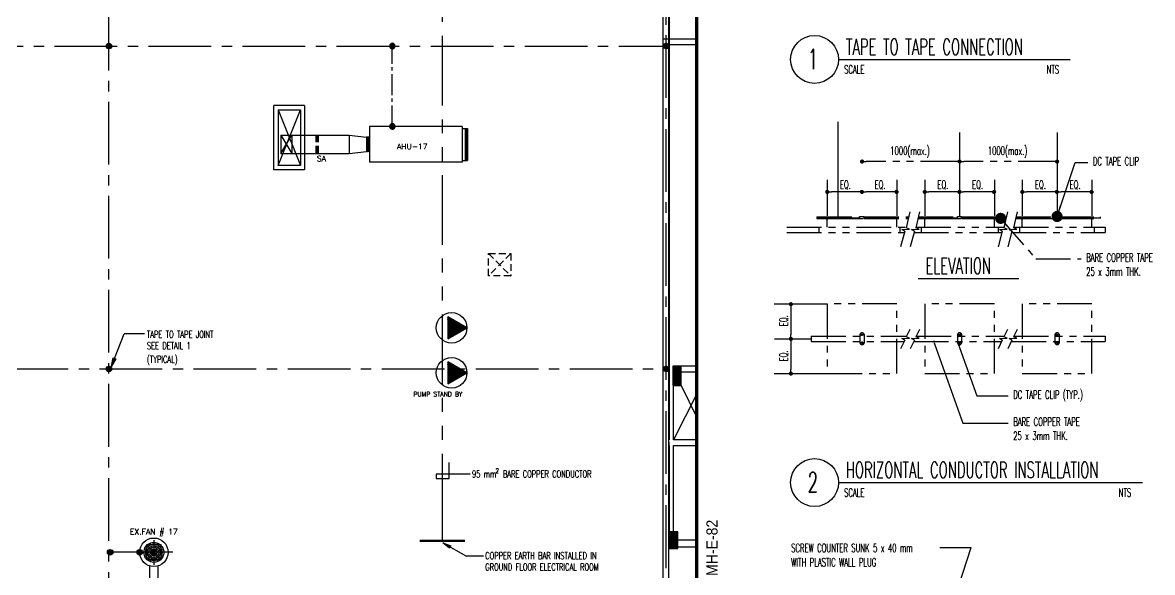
# Model space of a CAD drawing. Extents: x -4542 to -4430, y 158316 to 158395.
# Drawn here: x -4483.03 to -4442.48, y 158352.98 to 158372.71 of the extents above; entities that cross this region are included whole.
import ezdxf
from ezdxf.enums import TextEntityAlignment as Align

# ---------------------------------------------------------------- set-up
doc = ezdxf.new("R2010")
doc.units = 0
doc.header["$MEASUREMENT"] = 0
doc.header["$PDMODE"] = 34
for name, pattern in [('CENTER2', [1.125, 0.75, -0.125, 0.125, -0.125]), ('CENTERX2', [4, 2.5, -0.5, 0.5, -0.5]), ('HIDDEN', [0.375, 0.25, -0.125]), ('PHANTOM', [2.5, 1.25, -0.25, 0.25, -0.25, 0.25, -0.25])]:
    doc.linetypes.add(name, pattern=pattern)
doc.layers.get('0').update_dxf_attribs({"linetype": 'CONTINUOUS'})
doc.layers.get('DEFPOINTS').update_dxf_attribs({"linetype": 'CONTINUOUS'})
for name, color, linetype in [('AX', 9, 'CONTINUOUS'), ('AXES', 11, 'CENTERX2'), ('BLOCK$0$TXT', 2, 'CONTINUOUS'), ('COL', 9, 'CONTINUOUS'), ('DIM-IN', 4, 'CONTINUOUS'), ('DOOR-NO', 5, 'CONTINUOUS'), ('DUCT', 3, 'CONTINUOUS'), ('E-WI', 6, 'CONTINUOUS'), ('EARTHING', 4, 'PHANTOM'), ('EJ', 9, 'CONTINUOUS'), ('ELEV', 2, 'CONTINUOUS'), ('EXDUCT', 6, 'CONTINUOUS'), ('HAT', 9, 'CONTINUOUS'), ('L-NING', 4, 'CONTINUOUS'), ('RM-NAME', 4, 'CONTINUOUS'), ('ROOF', 7, 'CONTINUOUS'), ('SHAFT', 11, 'CONTINUOUS'), ('TITLE', 4, 'CONTINUOUS'), ('TXT', 2, 'CONTINUOUS'), ('TXT1', 2, 'CONTINUOUS'), ('WALL', 2, 'CONTINUOUS')]:
    doc.layers.add(name, color=color, linetype=linetype)
doc.styles.add('BLOCK$0$ROMANS', font='ROMANS.shx', dxfattribs={"width": 0.6, "height": 0.14})
doc.styles.add('ROMANS', font='ROMANS.shx', dxfattribs={"height": 200})
doc.styles.get("Standard").update_dxf_attribs({"font": 'TXT.shx', "height": 200})
doc.styles.add('TTXT', font='swisse.ttf', dxfattribs={"width": 0.6})
doc.dimstyles.new('ISO-25', dxfattribs={"dimtxt": 0.25, "dimasz": 0.08, "dimexe": 0, "dimexo": 0, "dimgap": 0.05, "dimtad": 1, "dimdec": 4, "dimlfac": 1000, "dimzin": 12, "dimdsep": 46, "dimtxsty": 'Standard', "dimblk": 'DOT', "dimcen": 0, "dimclrd": 4, "dimclre": 4, "dimclrt": 2, "dimadec": 0, "dimazin": 0, "dimtfac": 0.48, "dimtdec": 4, "dimtix": 1, "dimtmove": 0, "dimatfit": 3, "dimldrblk": 'DOT', "dimfxl": 0, "dimtvp": 0.149333, "dimtolj": 1, "dimtzin": 0, "dimarcsym": 0})
doc.dimstyles.new('R', dxfattribs={"dimtxt": 0.3, "dimasz": 0.15, "dimexe": 0, "dimexo": 0.06, "dimgap": 0.1, "dimtad": 1, "dimdec": 3, "dimzin": 0, "dimdsep": 46, "dimtxsty": 'ROMANS', "dimblk1": 'DOT', "dimblk2": 'DOT', "dimsah": 1, "dimcen": 0.09, "dimse1": 1, "dimse2": 1, "dimclrd": 4, "dimclre": 4, "dimclrt": 2, "dimadec": 0, "dimazin": 0, "dimtfac": 1.5, "dimtdec": 4, "dimtofl": 0, "dimtmove": 0, "dimatfit": 3, "dimldrblk": 'DOT', "dimfxl": 0, "dimtolj": 1, "dimtzin": 0, "dimarcsym": 0})
doc.dimstyles.get("Standard").update_dxf_attribs({"dimtxt": 0.18, "dimasz": 0.18, "dimexe": 0.18, "dimexo": 0.0625, "dimgap": 0.09, "dimtad": 0, "dimtih": 1, "dimtoh": 1, "dimdec": 4, "dimzin": 0, "dimdsep": 46, "dimtxsty": 'Standard', "dimcen": 0.09, "dimadec": 0, "dimazin": 0, "dimtfac": 1, "dimtdec": 4, "dimtofl": 0, "dimtmove": 0, "dimatfit": 3, "dimfxl": 0, "dimtolj": 1, "dimtzin": 0, "dimarcsym": 0})

# ---------------------------------------------------------------- blocks, each defined once
blk = doc.blocks.new('*X22')
at = {"color": 0}
for p, q in [((91.354, 13.254), (91.434, 13.334)), ((91.362, 13.226), (91.462, 13.327)), ((91.369, 13.304), (91.384, 13.32)), ((91.377, 13.206), (91.483, 13.312)), ((91.398, 13.192), (91.497, 13.291)), ((91.426, 13.185), (91.504, 13.263))]:
    blk.add_line(p, q, dxfattribs=at)
blk = doc.blocks.new('SCC')
at = {"layer": 'L-NING'}
blk.add_circle((0, 0), 0.125, dxfattribs=at)
at = {"layer": 'L-NING', "xscale": 1.666666666666667, "yscale": 1.666666666666667, "zscale": 1.666666666666667}
blk.add_blockref('*X22', (-152.382, -22.099), dxfattribs=at)
blk = doc.blocks.new('DOT')
at = {"layer": 'AXES', "color": 0, "linetype": 'ByBlock'}
blk.add_line((-0.5, 0), (-1, 0), dxfattribs=at)
at = {"layer": 'AXES', "color": 0, "linetype": 'ByBlock', "const_width": 0.5}
blk.add_lwpolyline([(-0.25, 0, 1), (0.25, 0, 1)], format="xyb", close=True, dxfattribs=at)
blk = doc.blocks.new('*D30')
at = {"layer": 'DEFPOINTS', "color": 0}
for p in [(-4454.151, 158366.72), (-4454.151, 158366.637), (-4452.907, 158366.72)]:
    blk.add_point(p, dxfattribs=at)
at = {"layer": 'EARTHING', "color": 4, "lineweight": -2}
blk.add_line((-4453.057, 158366.637), (-4454.001, 158366.637), dxfattribs=at)
at = {"layer": 'EARTHING', "color": 4, "lineweight": -2, "xscale": 0.15, "yscale": 0.15, "zscale": 0.15, "rotation": 180}
blk.add_blockref('DOT', (-4454.151, 158366.637), dxfattribs=at)
at = {"layer": 'EARTHING', "color": 4, "lineweight": -2, "xscale": 0.15, "yscale": 0.15, "zscale": 0.15}
blk.add_blockref('DOT', (-4452.907, 158366.637), dxfattribs=at)
blk = doc.blocks.new('*D35')
at = {"layer": 'DEFPOINTS', "color": 0}
for p in [(-4455.54, 158361.363), (-4455.54, 158360.118), (-4455.457, 158360.118)]:
    blk.add_point(p, dxfattribs=at)
at = {"layer": 'EARTHING', "color": 4, "lineweight": -2}
blk.add_line((-4455.457, 158361.213), (-4455.457, 158360.268), dxfattribs=at)
at = {"layer": 'EARTHING', "color": 4, "lineweight": -2, "xscale": 0.15, "yscale": 0.15, "zscale": 0.15}
for p, rotation in [((-4455.457, 158361.363), 90), ((-4455.457, 158360.118), 270)]:
    blk.add_blockref('DOT', p, dxfattribs=dict(at, rotation=rotation))
blk = doc.blocks.new('*D36')
at = {"layer": 'DEFPOINTS', "color": 0}
for p in [(-4455.54, 158362.608), (-4455.54, 158361.363), (-4455.457, 158361.363)]:
    blk.add_point(p, dxfattribs=at)
at = {"layer": 'EARTHING', "color": 4, "lineweight": -2}
blk.add_line((-4455.457, 158362.458), (-4455.457, 158361.513), dxfattribs=at)
at = {"layer": 'EARTHING', "color": 4, "lineweight": -2, "xscale": 0.15, "yscale": 0.15, "zscale": 0.15}
for p, rotation in [((-4455.457, 158362.608), 90), ((-4455.457, 158361.363), 270)]:
    blk.add_blockref('DOT', p, dxfattribs=dict(at, rotation=rotation))
blk = doc.blocks.new('*D37')
at = {"layer": 'DEFPOINTS', "color": 0}
for p in [(-4445.907, 158366.72), (-4445.907, 158366.637), (-4444.662, 158366.72)]:
    blk.add_point(p, dxfattribs=at)
at = {"layer": 'EARTHING', "color": 4, "lineweight": -2}
blk.add_line((-4444.812, 158366.637), (-4445.757, 158366.637), dxfattribs=at)
at = {"layer": 'EARTHING', "color": 4, "lineweight": -2, "xscale": 0.15, "yscale": 0.15, "zscale": 0.15, "rotation": 180}
blk.add_blockref('DOT', (-4445.907, 158366.637), dxfattribs=at)
at = {"layer": 'EARTHING', "color": 4, "lineweight": -2, "xscale": 0.15, "yscale": 0.15, "zscale": 0.15}
blk.add_blockref('DOT', (-4444.662, 158366.637), dxfattribs=at)
blk = doc.blocks.new('*D38')
at = {"layer": 'DEFPOINTS', "color": 0}
for p in [(-4449.401, 158367.811), (-4449.401, 158367.728), (-4445.901, 158367.811)]:
    blk.add_point(p, dxfattribs=at)
at = {"layer": 'EARTHING', "color": 4, "lineweight": -2}
blk.add_line((-4446.051, 158367.728), (-4449.251, 158367.728), dxfattribs=at)
at = {"layer": 'EARTHING', "color": 4, "lineweight": -2, "xscale": 0.15, "yscale": 0.15, "zscale": 0.15, "rotation": 180}
blk.add_blockref('DOT', (-4449.401, 158367.728), dxfattribs=at)
at = {"layer": 'EARTHING', "color": 4, "lineweight": -2, "xscale": 0.15, "yscale": 0.15, "zscale": 0.15}
blk.add_blockref('DOT', (-4445.901, 158367.728), dxfattribs=at)
blk = doc.blocks.new('*D39')
at = {"layer": 'DEFPOINTS', "color": 0}
for p in [(-4452.901, 158367.811), (-4452.901, 158367.728), (-4449.401, 158367.811)]:
    blk.add_point(p, dxfattribs=at)
at = {"layer": 'EARTHING', "color": 4, "lineweight": -2}
blk.add_line((-4449.551, 158367.728), (-4452.751, 158367.728), dxfattribs=at)
at = {"layer": 'EARTHING', "color": 4, "lineweight": -2, "xscale": 0.15, "yscale": 0.15, "zscale": 0.15, "rotation": 180}
blk.add_blockref('DOT', (-4452.901, 158367.728), dxfattribs=at)
at = {"layer": 'EARTHING', "color": 4, "lineweight": -2, "xscale": 0.15, "yscale": 0.15, "zscale": 0.15}
blk.add_blockref('DOT', (-4449.401, 158367.728), dxfattribs=at)
blk = doc.blocks.new('*D40')
at = {"layer": 'DEFPOINTS', "color": 0}
for p in [(-4449.407, 158366.72), (-4449.407, 158366.637), (-4448.162, 158366.72)]:
    blk.add_point(p, dxfattribs=at)
at = {"layer": 'EARTHING', "color": 4, "lineweight": -2}
blk.add_line((-4448.312, 158366.637), (-4449.257, 158366.637), dxfattribs=at)
at = {"layer": 'EARTHING', "color": 4, "lineweight": -2, "xscale": 0.15, "yscale": 0.15, "zscale": 0.15, "rotation": 180}
blk.add_blockref('DOT', (-4449.407, 158366.637), dxfattribs=at)
at = {"layer": 'EARTHING', "color": 4, "lineweight": -2, "xscale": 0.15, "yscale": 0.15, "zscale": 0.15}
blk.add_blockref('DOT', (-4448.162, 158366.637), dxfattribs=at)
blk = doc.blocks.new('*D41')
at = {"layer": 'DEFPOINTS', "color": 0}
for p in [(-4450.651, 158366.72), (-4450.651, 158366.637), (-4449.407, 158366.72)]:
    blk.add_point(p, dxfattribs=at)
at = {"layer": 'EARTHING', "color": 4, "lineweight": -2}
blk.add_line((-4449.557, 158366.637), (-4450.501, 158366.637), dxfattribs=at)
at = {"layer": 'EARTHING', "color": 4, "lineweight": -2, "xscale": 0.15, "yscale": 0.15, "zscale": 0.15, "rotation": 180}
blk.add_blockref('DOT', (-4450.651, 158366.637), dxfattribs=at)
at = {"layer": 'EARTHING', "color": 4, "lineweight": -2, "xscale": 0.15, "yscale": 0.15, "zscale": 0.15}
blk.add_blockref('DOT', (-4449.407, 158366.637), dxfattribs=at)
blk = doc.blocks.new('*D42')
at = {"layer": 'DEFPOINTS', "color": 0}
for p in [(-4452.907, 158366.72), (-4452.907, 158366.637), (-4451.662, 158366.72)]:
    blk.add_point(p, dxfattribs=at)
at = {"layer": 'EARTHING', "color": 4, "lineweight": -2}
blk.add_line((-4451.812, 158366.637), (-4452.757, 158366.637), dxfattribs=at)
at = {"layer": 'EARTHING', "color": 4, "lineweight": -2, "xscale": 0.15, "yscale": 0.15, "zscale": 0.15, "rotation": 180}
blk.add_blockref('DOT', (-4452.907, 158366.637), dxfattribs=at)
at = {"layer": 'EARTHING', "color": 4, "lineweight": -2, "xscale": 0.15, "yscale": 0.15, "zscale": 0.15}
blk.add_blockref('DOT', (-4451.662, 158366.637), dxfattribs=at)
blk = doc.blocks.new('*D43')
at = {"layer": 'DEFPOINTS', "color": 0}
for p in [(-4447.151, 158366.72), (-4447.151, 158366.637), (-4445.907, 158366.72)]:
    blk.add_point(p, dxfattribs=at)
at = {"layer": 'EARTHING', "color": 4, "lineweight": -2}
blk.add_line((-4446.057, 158366.637), (-4447.001, 158366.637), dxfattribs=at)
at = {"layer": 'EARTHING', "color": 4, "lineweight": -2, "xscale": 0.15, "yscale": 0.15, "zscale": 0.15, "rotation": 180}
blk.add_blockref('DOT', (-4447.151, 158366.637), dxfattribs=at)
at = {"layer": 'EARTHING', "color": 4, "lineweight": -2, "xscale": 0.15, "yscale": 0.15, "zscale": 0.15}
blk.add_blockref('DOT', (-4445.907, 158366.637), dxfattribs=at)

msp = doc.modelspace()

# ---------------------------------------------------------------- hatches: boundary and pattern name
at = {"layer": 'AX'}
h = msp.add_hatch(dxfattribs=at)
h.set_pattern_fill('ANSI31', color=2, scale=80, angle=180, style=0)
h.set_pattern_definition([(225.0000004, (-4569.518548, 158456.640661), (0.00707106774, -0.00707106784), [])])
h.paths.add_polyline_path([(-4467.0852, 158361.7596), (-4467.7727, 158362.1565), (-4467.7727, 158361.3627)])
h = msp.add_hatch(dxfattribs=at)
h.set_pattern_fill('ANSI31', color=2, scale=80, angle=180, style=0)
h.set_pattern_definition([(225.0000004, (-4569.518548, 158455.026177), (0.00707106774, -0.00707106784), [])])
h.paths.add_polyline_path([(-4467.0852, 158360.1451), (-4467.7727, 158360.542), (-4467.7727, 158359.7482)])
at = {"layer": 'DOOR-NO'}
h = msp.add_hatch(dxfattribs=at)
h.set_pattern_fill('ANSI37', color=11, scale=100, angle=180, style=0)
h.set_pattern_definition([(225, (-4476.180045, 158527.764662), (0.0088388347, -0.0088388348), []), (315, (-4476.180045, 158527.764662), (0.0088388347, 0.0088388348), [])])
h.paths.add_polyline_path([(-4470.6352, 158368.598), (-4470.6852, 158368.598), (-4470.6852, 158368.092), (-4470.6352, 158368.092)])
at = {"layer": 'HAT'}
h = msp.add_hatch(dxfattribs=at)
h.set_pattern_fill('ANSI31', color=256, scale=300, style=0)
h.set_pattern_definition([(135, (-4210.835293, 158284.623434), (0.0265165043, 0.0265165043), [])])
h.paths.add_polyline_path([(-4459.6915, 158360.3844), (-4459.3915, 158360.3844), (-4459.3915, 158360.0344), (-4459.6915, 158360.0344)])
h.paths.add_polyline_path([(-4459.6915, 158360.0344), (-4459.3915, 158360.0344), (-4459.3915, 158359.6844), (-4459.6915, 158359.6844)])
h = msp.add_hatch(dxfattribs=at)
h.set_pattern_fill('ANSI31', color=256, scale=300, style=0)
h.set_pattern_definition([(135, (-4210.639563, 158299.123434), (0.0265165043, 0.0265165043), [])])
h.paths.add_polyline_path([(-4459.8157, 158354.4344), (-4459.5157, 158354.4344), (-4459.5157, 158354.1344), (-4459.8157, 158354.1344)])
h.paths.add_polyline_path([(-4459.8157, 158354.1344), (-4459.5157, 158354.1344), (-4459.5157, 158353.8344), (-4459.8157, 158353.8344)])

# ---------------------------------------------------------------- linework, layer by layer
at = {"layer": 'AX', "color": 2, "linetype": 'HIDDEN'}
for p, q in [((-4472.503, 158368.67), (-4472.503, 158368.02)), ((-4472.4688, 158368.67), (-4472.4688, 158368.02)), ((-4472.429, 158368.67), (-4472.429, 158368.02))]:
    msp.add_line(p, q, dxfattribs=at)
at = {"layer": 'AX', "color": 2}
for p, q in [((-4467.7727, 158362.1565), (-4467.7727, 158361.3627)), ((-4467.0852, 158361.7596), (-4467.7727, 158362.1565)), ((-4467.7727, 158361.3627), (-4467.0852, 158361.7596)), ((-4467.7727, 158360.542), (-4467.7727, 158359.7482)), ((-4467.0852, 158360.1451), (-4467.7727, 158360.542)), ((-4467.7727, 158359.7482), (-4467.0852, 158360.1451))]:
    msp.add_line(p, q, dxfattribs=at)
at = {"layer": 'AX', "color": 3}
for centre, major_axis, start_param, end_param in [((-4467.6344, 158361.7596), (0.3883, 0.3883), 5.497787143763965, 11.78097245094355), ((-4467.6344, 158360.1451), (-0.3883, 0.3883), 3.9269908, 10.2101761)]:
    msp.add_ellipse(centre, major_axis=major_axis, ratio=1, start_param=start_param, end_param=end_param, dxfattribs=at)
at = {"layer": 'COL'}
for p, q in [((-4458.8357, 158360.3844), (-4459.3915, 158360.3844)), ((-4459.3915, 158360.1844), (-4458.8357, 158360.1844)), ((-4458.8357, 158357.7344), (-4459.6657, 158357.7344)), ((-4459.6657, 158357.5344), (-4458.8357, 158357.5344))]:
    msp.add_line(p, q, dxfattribs=at)
for points in [[(-4459.6915, 158360.3844), (-4459.6915, 158359.6844), (-4459.3915, 158359.6844), (-4459.3915, 158360.3844)], [(-4459.8157, 158354.4344), (-4459.8157, 158353.8344), (-4459.5157, 158353.8344), (-4459.5157, 158354.4344)]]:
    msp.add_lwpolyline(points, close=True, dxfattribs=at)
at = {"layer": 'DIM-IN', "color": 11}
for p, q in [((-4445.2482, 158367.6927, -0.2827), (-4444.8015, 158367.6927, -0.2827)), ((-4448.7847, 158359.315, -0.2827), (-4447.6591, 158359.315, -0.2827)), ((-4449.2857, 158358.3391, -0.2827), (-4447.6591, 158358.3391, -0.2827)), ((-4450.1113, 158353.8783, -0.2827), (-4448.9857, 158353.8783, -0.2827))]:
    msp.add_line(p, q, dxfattribs=at)
at = {"layer": 'DIM-IN', "color": 11, "elevation": -0.2827}
for points in [[(-4450.3022, 158361.1849), (-4449.2857, 158358.3391)], [(-4449.4016, 158361.051), (-4448.7847, 158359.315)]]:
    msp.add_lwpolyline(points, dxfattribs=at)
at = {"layer": 'DOOR-NO'}
for p, q in [((-4470.5852, 158368.99), (-4470.5852, 158367.7)), ((-4467.2552, 158368.99), (-4470.5852, 158368.99)), ((-4467.2552, 158368.99), (-4467.2552, 158367.7)), ((-4467.2552, 158368.9118), (-4467.0661, 158368.9118)), ((-4467.1426, 158368.9118), (-4467.1426, 158367.7693)), ((-4467.1111, 158368.9118), (-4467.1111, 158367.7693)), ((-4467.0931, 158368.9208), (-4467.0931, 158367.7783)), ((-4467.0661, 158368.9118), (-4467.0661, 158367.7693)), ((-4467.2552, 158367.7), (-4470.5852, 158367.7)), ((-4467.2552, 158367.7693), (-4467.0661, 158367.7693))]:
    msp.add_line(p, q, dxfattribs=at)
at = {"layer": 'DUCT'}
for p, q in [((-4473.7706, 158368.67), (-4473.7706, 158368.02)), ((-4473.7706, 158368.67), (-4471.3087, 158368.67)), ((-4473.3706, 158368.67), (-4473.3706, 158368.02)), ((-4471.3087, 158368.67), (-4470.6852, 158368.598)), ((-4471.3087, 158368.67), (-4471.3087, 158368.02)), ((-4470.5852, 158368.598), (-4470.6852, 158368.598)), ((-4471.3087, 158368.02), (-4470.6852, 158368.092)), ((-4470.5852, 158368.092), (-4470.6852, 158368.092)), ((-4473.7706, 158368.02), (-4471.3087, 158368.02))]:
    msp.add_line(p, q, dxfattribs=at)
at = {"layer": 'DUCT', "color": 2}
for p, q in [((-4473.7706, 158368.67), (-4473.3706, 158368.02)), ((-4473.7706, 158368.02), (-4473.3706, 158368.67))]:
    msp.add_line(p, q, dxfattribs=at)
at = {"layer": 'DUCT', "color": 3}
for p, q in [((-4470.6852, 158368.598), (-4470.6852, 158368.092)), ((-4470.6352, 158368.598), (-4470.6352, 158368.092))]:
    msp.add_line(p, q, dxfattribs=at)
at = {"layer": 'DUCT', "color": 11}
for p, q in [((-4478.5863, 158353.9681), (-4478.5863, 158353.4401)), ((-4478.0583, 158353.9681), (-4478.5863, 158353.9681)), ((-4478.0583, 158353.4401), (-4478.5863, 158353.9681)), ((-4478.4849, 158353.8702), (-4478.5265, 158353.9134)), ((-4478.4261, 158353.9777), (-4478.4474, 158354.0338)), ((-4478.3836, 158353.8655), (-4478.4048, 158353.9216)), ((-4478.3223, 158354.1414), (-4478.3223, 158353.2548)), ((-4478.2579, 158353.8655), (-4478.2366, 158353.9216)), ((-4478.2153, 158353.9777), (-4478.194, 158354.0338)), ((-4478.1566, 158353.8702), (-4478.1149, 158353.9134)), ((-4478.0583, 158353.4401), (-4478.0583, 158353.9681)), ((-4477.6402, 158353.7041), (-4479.0015, 158353.7041)), ((-4478.5961, 158353.8089), (-4478.6519, 158353.831)), ((-4478.5922, 158353.5813), (-4478.6472, 158353.5573)), ((-4478.6168, 158353.6999), (-4478.5568, 158353.6999)), ((-4478.4845, 158353.7647), (-4478.5403, 158353.7868)), ((-4478.4822, 158353.6293), (-4478.5372, 158353.6053)), ((-4478.4849, 158353.5308), (-4478.5265, 158353.4876)), ((-4478.3207, 158353.6999), (-4478.4433, 158353.827)), ((-4478.3207, 158353.7012), (-4478.4433, 158353.574)), ((-4478.3207, 158353.6999), (-4478.4288, 158353.7427)), ((-4478.3207, 158353.6999), (-4478.4272, 158353.6534)), ((-4478.3836, 158353.5356), (-4478.4048, 158353.4795)), ((-4478.3207, 158353.6999), (-4478.3623, 158353.8094)), ((-4478.3207, 158353.7012), (-4478.3623, 158353.5917)), ((-4478.3207, 158353.6999), (-4478.1982, 158353.827)), ((-4478.3207, 158353.6999), (-4478.2792, 158353.8094)), ((-4478.3207, 158353.6999), (-4478.2127, 158353.7427)), ((-4478.3207, 158353.7012), (-4478.2792, 158353.5917)), ((-4478.3207, 158353.7012), (-4478.1982, 158353.574)), ((-4478.3207, 158353.6999), (-4478.2142, 158353.6534)), ((-4478.2579, 158353.5356), (-4478.2366, 158353.4795)), ((-4478.1592, 158353.6293), (-4478.1042, 158353.6053)), ((-4478.1569, 158353.7647), (-4478.1011, 158353.7868)), ((-4478.1566, 158353.5308), (-4478.1149, 158353.4876)), ((-4478.0246, 158353.6999), (-4478.0846, 158353.6999)), ((-4478.0493, 158353.5813), (-4477.9943, 158353.5573)), ((-4478.0453, 158353.8089), (-4477.9896, 158353.831)), ((-4478.5863, 158353.4401), (-4478.0583, 158353.4401)), ((-4478.4261, 158353.4234), (-4478.4474, 158353.3673)), ((-4478.2153, 158353.4234), (-4478.194, 158353.3673))]:
    msp.add_line(p, q, dxfattribs=at)
at = {"layer": 'DUCT', "color": 1}
msp.add_line((-4478.7329, 158353.6999), (-4478.6768, 158353.6999), dxfattribs=at)
at = {"layer": 'DUCT'}
msp.add_ellipse((-4478.3223, 158353.7041), major_axis=(-0.3616, 0.3616), ratio=1, start_param=3.9269908, end_param=10.2101761, dxfattribs=at)
at = {"layer": 'DUCT', "color": 11}
for major_axis, start_param, end_param in [((0.2529, 0.2529), 5.497787143773251, 11.78097245095284), ((-0.2105, 0.2105), 3.9269908, 10.2101761), ((-0.1681, 0.1681), 3.9269908, 10.2101761), ((0.1257, 0.1257), 5.497787143757789, 11.78097245093738), ((-0.0832, 0.0832), 3.9269908, 10.2101761)]:
    msp.add_ellipse((-4478.3223, 158353.6999), major_axis=major_axis, ratio=1, start_param=start_param, end_param=end_param, dxfattribs=at)
at = {"layer": 'E-WI', "color": 11, "ltscale": 0.5}
for p, q in [((-4453.7731, 158369.153), (-4453.7731, 158365.7564)), ((-4449.4015, 158368.7725), (-4449.4015, 158365.7564)), ((-4445.9015, 158368.7725), (-4445.9015, 158365.7564)), ((-4454.1515, 158367.0691), (-4454.1515, 158365.7776)), ((-4451.6515, 158367.0691), (-4451.6515, 158365.7776)), ((-4450.6515, 158367.0691), (-4450.6515, 158365.7776)), ((-4448.1515, 158367.0691), (-4448.1515, 158365.7776)), ((-4447.1515, 158367.0691), (-4447.1515, 158365.7776)), ((-4444.6515, 158367.0691), (-4444.6515, 158365.7776)), ((-4456.058, 158362.6183), (-4454.1515, 158362.6183)), ((-4456.0407, 158361.3631), (-4454.73, 158361.3631)), ((-4456.058, 158360.1183), (-4454.1515, 158360.1183))]:
    msp.add_line(p, q, dxfattribs=at)
at = {"layer": 'E-WI'}
for p, q in [((-4454.5215, 158365.713), (-4452.9765, 158365.713)), ((-4450.8862, 158365.713), (-4449.4765, 158365.713)), ((-4445.8265, 158365.713), (-4444.3536, 158365.713))]:
    msp.add_line(p, q, dxfattribs=at)
at = {"layer": 'EARTHING', "ltscale": 2}
for p, q in [((-4467.9668, 158354.7422), (-4467.9668, 158384.4844)), ((-4467.9668, 158354.1344), (-4467.9668, 158354.7422)), ((-4468.7772, 158354.1344), (-4467.1564, 158354.1344)), ((-4468.7772, 158354.0997), (-4467.1564, 158354.0997))]:
    msp.add_line(p, q, dxfattribs=at)
at = {"layer": 'EARTHING', "color": 6}
for p, q in [((-4454.5215, 158365.738), (-4452.9765, 158365.738)), ((-4454.5215, 158365.738), (-4454.5215, 158365.688)), ((-4454.5215, 158365.688), (-4452.9765, 158365.688)), ((-4452.8265, 158365.738), (-4451.2272, 158365.738)), ((-4452.8265, 158365.688), (-4451.2383, 158365.688)), ((-4450.8917, 158365.688), (-4449.4765, 158365.688)), ((-4450.8807, 158365.738), (-4449.4765, 158365.738)), ((-4449.3265, 158365.738), (-4447.7272, 158365.738)), ((-4449.3265, 158365.688), (-4447.7383, 158365.688)), ((-4447.3917, 158365.688), (-4445.9765, 158365.688)), ((-4447.3807, 158365.738), (-4445.9765, 158365.738)), ((-4445.8265, 158365.738), (-4444.3536, 158365.738)), ((-4445.8265, 158365.688), (-4444.3536, 158365.688)), ((-4444.3536, 158365.738), (-4444.3536, 158365.688))]:
    msp.add_line(p, q, dxfattribs=at)
at = {"layer": 'EARTHING', "color": 2}
for p, q in [((-4454.1515, 158365.3686), (-4454.1515, 158365.643)), ((-4454.1115, 158365.683), (-4451.6915, 158365.683)), ((-4452.9765, 158365.7564), (-4452.8265, 158365.7564)), ((-4452.9765, 158365.683), (-4452.9765, 158365.7564)), ((-4452.8265, 158365.683), (-4452.8265, 158365.7564)), ((-4451.6515, 158365.3686), (-4451.6515, 158365.643)), ((-4451.1859, 158365.925), (-4451.3136, 158365.3469)), ((-4450.8393, 158365.925), (-4450.9671, 158365.3469)), ((-4450.6515, 158365.3686), (-4450.6515, 158365.643)), ((-4450.6115, 158365.683), (-4448.1915, 158365.683)), ((-4449.4765, 158365.7564), (-4449.3265, 158365.7564)), ((-4449.4765, 158365.683), (-4449.4765, 158365.7564)), ((-4449.3265, 158365.683), (-4449.3265, 158365.7564)), ((-4448.1515, 158365.3686), (-4448.1515, 158365.643)), ((-4447.6859, 158365.925), (-4447.8136, 158365.3469)), ((-4447.3393, 158365.925), (-4447.4671, 158365.3469)), ((-4447.1515, 158365.3686), (-4447.1515, 158365.643)), ((-4447.1115, 158365.683), (-4444.6915, 158365.683)), ((-4445.9765, 158365.7564), (-4445.8265, 158365.7564)), ((-4445.9765, 158365.683), (-4445.9765, 158365.7564)), ((-4445.8265, 158365.683), (-4445.8265, 158365.7564)), ((-4444.6515, 158365.3686), (-4444.6515, 158365.643)), ((-4455.6047, 158365.3686), (-4451.3033, 158365.3686)), ((-4454.448, 158365.3686), (-4454.448, 158365.18)), ((-4451.544, 158365.3686), (-4451.544, 158365.18)), ((-4451.3679, 158365.2335), (-4451.5209, 158364.6639)), ((-4451.4709, 158365.283), (-4451.1936, 158365.3022)), ((-4451.3679, 158365.2335), (-4451.4709, 158365.283)), ((-4451.1936, 158365.3022), (-4451.3136, 158365.3469)), ((-4451.0213, 158365.2335), (-4451.1744, 158364.6639)), ((-4451.1243, 158365.283), (-4450.847, 158365.3022)), ((-4451.0213, 158365.2335), (-4451.1243, 158365.283)), ((-4450.847, 158365.3022), (-4450.9671, 158365.3469)), ((-4450.9623, 158365.3686), (-4447.8033, 158365.3686)), ((-4450.7761, 158365.3686), (-4450.7761, 158365.18)), ((-4447.8679, 158365.2335), (-4448.0209, 158364.6639)), ((-4448.0207, 158365.3686), (-4448.0207, 158365.18)), ((-4447.9709, 158365.283), (-4447.6936, 158365.3022)), ((-4447.8679, 158365.2335), (-4447.9709, 158365.283)), ((-4447.6936, 158365.3022), (-4447.8136, 158365.3469)), ((-4447.5213, 158365.2335), (-4447.6744, 158364.6639)), ((-4447.6243, 158365.283), (-4447.347, 158365.3022)), ((-4447.5213, 158365.2335), (-4447.6243, 158365.283)), ((-4447.347, 158365.3022), (-4447.4671, 158365.3469)), ((-4447.4567, 158365.3686), (-4444.1774, 158365.3686)), ((-4447.2529, 158365.3686), (-4447.2529, 158365.18)), ((-4444.5701, 158365.3686), (-4444.5701, 158365.18)), ((-4444.1774, 158365.3686), (-4444.1774, 158365.18)), ((-4455.6047, 158365.18), (-4451.3823, 158365.18)), ((-4451.0469, 158365.18), (-4447.8935, 158365.18)), ((-4447.5469, 158365.18), (-4444.1774, 158365.18)), ((-4451.1859, 158361.7028), (-4451.3136, 158361.4357)), ((-4450.8393, 158361.7028), (-4450.9671, 158361.4357)), ((-4447.6859, 158361.7028), (-4447.8136, 158361.4357)), ((-4447.3393, 158361.7028), (-4447.4671, 158361.4357)), ((-4454.73, 158361.4574), (-4451.3033, 158361.4574)), ((-4454.73, 158361.4574), (-4454.73, 158361.2688)), ((-4454.73, 158361.2688), (-4451.3935, 158361.2688)), ((-4452.9765, 158361.527), (-4452.9765, 158361.2097)), ((-4452.8893, 158361.5323), (-4452.9243, 158361.4973)), ((-4452.8893, 158361.2043), (-4452.9243, 158361.2393)), ((-4452.8786, 158361.5217), (-4452.9137, 158361.4867)), ((-4452.8786, 158361.2149), (-4452.9137, 158361.2499)), ((-4452.8265, 158361.527), (-4452.8265, 158361.2097)), ((-4451.3679, 158361.3223), (-4451.5209, 158361.0024)), ((-4451.4709, 158361.3718), (-4451.1936, 158361.391)), ((-4451.3679, 158361.3223), (-4451.4709, 158361.3718)), ((-4451.1936, 158361.391), (-4451.3136, 158361.4357)), ((-4451.0213, 158361.3223), (-4451.1744, 158361.0024)), ((-4451.1243, 158361.3718), (-4450.847, 158361.391)), ((-4451.0213, 158361.3223), (-4451.1243, 158361.3718)), ((-4451.0469, 158361.2688), (-4447.8935, 158361.2688)), ((-4450.847, 158361.391), (-4450.9671, 158361.4357)), ((-4450.9567, 158361.4574), (-4447.8033, 158361.4574)), ((-4449.4765, 158361.527), (-4449.4765, 158361.2097)), ((-4449.3893, 158361.5323), (-4449.4243, 158361.4973)), ((-4449.3893, 158361.2043), (-4449.4243, 158361.2393)), ((-4449.3786, 158361.5217), (-4449.4137, 158361.4867)), ((-4449.3786, 158361.2149), (-4449.4137, 158361.2499)), ((-4449.3265, 158361.527), (-4449.3265, 158361.2097)), ((-4447.8679, 158361.3223), (-4448.0209, 158361.0024)), ((-4447.9709, 158361.3718), (-4447.6936, 158361.391)), ((-4447.8679, 158361.3223), (-4447.9709, 158361.3718)), ((-4447.6936, 158361.391), (-4447.8136, 158361.4357)), ((-4447.5213, 158361.3223), (-4447.6744, 158361.0024)), ((-4447.6243, 158361.3718), (-4447.347, 158361.391)), ((-4447.5213, 158361.3223), (-4447.6243, 158361.3718)), ((-4447.5469, 158361.2688), (-4444.1774, 158361.2688)), ((-4447.347, 158361.391), (-4447.4671, 158361.4357)), ((-4447.4567, 158361.4574), (-4444.1774, 158361.4574)), ((-4445.9765, 158361.527), (-4445.9765, 158361.2097)), ((-4445.8893, 158361.5323), (-4445.9243, 158361.4973)), ((-4445.8893, 158361.2043), (-4445.9243, 158361.2393)), ((-4445.8786, 158361.5217), (-4445.9137, 158361.4867)), ((-4445.8786, 158361.2149), (-4445.9137, 158361.2499)), ((-4445.8265, 158361.527), (-4445.8265, 158361.2097)), ((-4444.1774, 158361.4574), (-4444.1774, 158361.2688))]:
    msp.add_line(p, q, dxfattribs=at)
at = {"layer": 'EARTHING'}
for p, q in [((-4452.8265, 158365.713), (-4451.2327, 158365.713)), ((-4449.3265, 158365.713), (-4447.7327, 158365.713)), ((-4447.3862, 158365.713), (-4445.9765, 158365.713))]:
    msp.add_line(p, q, dxfattribs=at)
at = {"layer": 'EARTHING', "color": 11}
msp.add_line((-4446.6663, 158364.2348, -0.2827), (-4445.0397, 158364.2348, -0.2827), dxfattribs=at)
at = {"layer": 'EARTHING', "color": 2}
for points in [[(-4451.6515, 158362.6183), (-4454.1515, 158362.6183), (-4454.1515, 158360.1183), (-4451.6515, 158360.1183)], [(-4448.1515, 158362.6183), (-4450.6515, 158362.6183), (-4450.6515, 158360.1183), (-4448.1515, 158360.1183)], [(-4444.6515, 158362.6183), (-4447.1515, 158362.6183), (-4447.1515, 158360.1183), (-4444.6515, 158360.1183)]]:
    msp.add_lwpolyline(points, close=True, dxfattribs=at)
for centre in [(-4452.9015, 158361.5095), (-4452.9015, 158361.2271), (-4449.4015, 158361.5095), (-4449.4015, 158361.2271), (-4445.9015, 158361.5095), (-4445.9015, 158361.2271)]:
    msp.add_circle(centre, 0.0259, dxfattribs=at)
for centre, radius, start, end in [((-4454.1115, 158365.643), 0.04, 90, 180), ((-4451.6915, 158365.643), 0.04, 0, 90), ((-4450.6115, 158365.643), 0.04, 90, 180), ((-4448.1915, 158365.643), 0.04, 0, 90), ((-4447.1115, 158365.643), 0.04, 90, 180), ((-4444.6915, 158365.643), 0.04, 0, 90), ((-4452.9015, 158361.497), 0.0808, 21.76229, 158.23771), ((-4449.4015, 158361.497), 0.0808, 21.76229, 158.23771), ((-4445.9015, 158361.497), 0.0808, 21.76229, 158.23771), ((-4452.9015, 158361.2396), 0.0808, 201.76229, 338.23771), ((-4449.4015, 158361.2396), 0.0808, 201.76229, 338.23771), ((-4445.9015, 158361.2396), 0.0808, 201.76229, 338.23771)]:
    msp.add_arc(centre, radius, start, end, dxfattribs=at)
at = {"layer": 'EJ', "color": 8}
for p, q in [((-4459.8357, 158371.9344), (-4459.8357, 158374.1844)), ((-4459.8157, 158371.9344), (-4459.8157, 158374.1844)), ((-4459.8357, 158360.3844), (-4459.8357, 158371.9344)), ((-4459.8157, 158360.3844), (-4459.8157, 158371.9344)), ((-4459.8157, 158357.7344), (-4459.8157, 158360.3844)), ((-4459.8357, 158354.4344), (-4459.8357, 158359.6844)), ((-4459.8357, 158357.6594), (-4459.8357, 158354.3844)), ((-4459.8157, 158354.4344), (-4459.8157, 158357.5344))]:
    msp.add_line(p, q, dxfattribs=at)
at = {"layer": 'ELEV', "linetype": 'CENTER2', "const_width": 0.12}
msp.add_lwpolyline([(-4458.8357, 158316.9429), (-4458.8357, 158393.0138)], dxfattribs=at)
at = {"layer": 'EXDUCT', "linetype": 'Continuous'}
for p, q in [((-4478.4645, 158350.2661), (-4478.4645, 158353.2128)), ((-4478.1645, 158350.2661), (-4478.1645, 158353.2177))]:
    msp.add_line(p, q, dxfattribs=at)
at = {"layer": 'L-NING', "linetype": 'CENTER2', "ltscale": 3}
for p, q in [((-4479.9357, 158350.744), (-4479.9357, 158381.8844)), ((-4459.9357, 158322.7644), (-4459.9357, 158381.8844)), ((-4492.0115, 158371.8736), (-4459.9357, 158371.8736)), ((-4534.2693, 158360.2844), (-4459.9357, 158360.2844)), ((-4478.8337, 158353.7041), (-4479.8907, 158353.7041))]:
    msp.add_line(p, q, dxfattribs=at)
at = {"layer": 'L-NING', "linetype": 'CENTER2'}
msp.add_line((-4469.7634, 158368.99), (-4469.7634, 158371.8736), dxfattribs=at)
at = {"layer": 'L-NING', "color": 11, "linetype": 'Continuous'}
for p, q in [((-4478.6534, 158361.5411), (-4479.392, 158361.5411)), ((-4466.4895, 158353.5596), (-4467.1049, 158353.5596))]:
    msp.add_line(p, q, dxfattribs=at)
msp.add_lwpolyline([(-4466.9737, 158356.5082), (-4468.1905, 158356.5082), (-4468.1905, 158356.3542), (-4467.7182, 158356.3542), (-4467.7182, 158356.9202)], dxfattribs=at)
at = {"layer": 'ROOF'}
for p, q in [((-4459.8357, 158322.8644), (-4459.8357, 158381.9844)), ((-4460.0357, 158322.8644), (-4460.0357, 158381.7844)), ((-4460.0357, 158372.1344), (-4458.8357, 158372.1344)), ((-4459.8157, 158371.9344), (-4458.8357, 158371.9344))]:
    msp.add_line(p, q, dxfattribs=at)
at = {"layer": 'ROOF', "linetype": 'Continuous'}
for p, q in [((-4459.3915, 158359.6844), (-4458.8357, 158358.5446)), ((-4458.8357, 158359.3944), (-4459.6657, 158357.7344))]:
    msp.add_line(p, q, dxfattribs=at)
at = {"layer": 'SHAFT'}
for p, q in [((-4473.8615, 158369.5844), (-4473.0615, 158367.5844)), ((-4473.8615, 158367.5844), (-4473.0615, 158369.5844))]:
    msp.add_line(p, q, dxfattribs=at)
at = {"layer": 'SHAFT', "linetype": 'HIDDEN'}
for p, q in [((-4465.5115, 158364.4244), (-4466.3115, 158363.6244)), ((-4466.3115, 158364.4244), (-4465.5115, 158363.6244))]:
    msp.add_line(p, q, dxfattribs=at)
msp.add_lwpolyline([(-4466.3115, 158364.4244), (-4465.5115, 158364.4244), (-4465.5115, 158363.6244), (-4466.3115, 158363.6244)], close=True, dxfattribs=at)
at = {"layer": 'TITLE', "color": 6}
for p, q in [((-4453.7459, 158371.3933), (-4445.426, 158371.3933)), ((-4450.8905, 158363.5313), (-4447.2781, 158363.5313)), ((-4453.7459, 158356.2057), (-4442.8355, 158356.2057))]:
    msp.add_line(p, q, dxfattribs=at)
at = {"layer": 'TITLE'}
for centre in [(-4454.6053, 158371.3933), (-4454.6053, 158356.2057)]:
    msp.add_circle(centre, 0.8594, dxfattribs=at)
at = {"layer": 'WALL'}
for p, q in [((-4474.0115, 158367.4344), (-4474.0115, 158369.7344)), ((-4472.9115, 158369.7344), (-4474.0115, 158369.7344)), ((-4472.9115, 158369.7344), (-4472.9115, 158367.4344)), ((-4473.8615, 158369.5844), (-4473.0615, 158369.5844)), ((-4473.8615, 158369.5844), (-4473.8615, 158367.5844)), ((-4473.0615, 158369.5844), (-4473.0615, 158367.5844)), ((-4472.9115, 158367.4344), (-4474.0115, 158367.4344)), ((-4473.0615, 158367.5844), (-4473.8615, 158367.5844)), ((-4459.6657, 158357.7344), (-4459.6657, 158359.6844)), ((-4459.6657, 158354.4344), (-4459.6657, 158357.5344)), ((-4458.8357, 158354.1344), (-4459.5157, 158354.1344)), ((-4458.8357, 158353.8844), (-4459.5157, 158353.8844))]:
    msp.add_line(p, q, dxfattribs=at)

# ---------------------------------------------------------------- block references
at = {"layer": 'EARTHING', "color": 11, "yscale": 0.07999999998719431, "zscale": 0.08}
for p, xscale, rotation in [((-4450.3218, 158361.2624, -0.2827), 0.07999999999784481, 104.202492391645), ((-4449.4199, 158361.1289, -0.2827), 0.08000000000068751, 103.2786426489498)]:
    msp.add_blockref('DOT', p, dxfattribs=dict(at, xscale=xscale, rotation=rotation))
at = {"layer": 'L-NING', "linetype": 'CENTER2', "yscale": 0.7999999999883585, "zscale": 0.7999999999999999}
for p, xscale, rotation in [((-4479.9357, 158371.8736), 0.8000000000001819, 308.7187866721704), ((-4469.7634, 158371.8736), -0.8000000000001819, 231.2812133278296), ((-4459.9357, 158371.8736), 0.8000000000001819, 308.7187866721704), ((-4469.7634, 158368.99), -0.8000000000001819, 231.2812133278296), ((-4479.9357, 158360.2844), 0.8000000000001819, 308.7187866721704), ((-4459.9357, 158360.2844), 0.8000000000001819, 308.7187866721704), ((-4479.8907, 158353.7041), 0.8000000000001819, 38.71878667217037), ((-4478.8337, 158353.7041), 0.8000000000001819, 38.71878667217037)]:
    msp.add_blockref('SCC', p, dxfattribs=dict(at, xscale=xscale, rotation=rotation))

# ---------------------------------------------------------------- texts
at = {"layer": 'BLOCK$0$TXT', "style": 'BLOCK$0$ROMANS', "width": 0.6}
for s, height, p in [('TAPE TO TAPE JOINT', 0.25, (-4478.5705, 158361.4062)), ('SEE DETAIL 1 ', 0.25, (-4478.5705, 158360.9905)), ('(TYPICAL)', 0.25, (-4478.5705, 158360.5013)), ('2', 0.175, (-4466.0515, 158356.5406)), ('95 mm  BARE COPPER CONDUCTOR', 0.25, (-4466.9032, 158356.3909)), ('COPPER EARTH BAR INSTALLED IN', 0.25, (-4466.4266, 158353.4522)), ('GROUND FLOOR ELECTRICAL ROOM ', 0.25, (-4466.4266, 158353.055))]:
    msp.add_text(s, height=height, dxfattribs=at).set_placement(p)
at = {"layer": 'RM-NAME', "style": 'ROMANS', "width": 1}
for s, height, p in [('AHU-17', 0.2, (-4469.0474, 158368.2664)), ('SA', 0.2, (-4472.3085, 158367.8352)), ('PUMP STAND BY', 0.16, (-4468.1263, 158359.38)), ('EX.FAN # 17', 0.2, (-4478.3231, 158354.4261))]:
    msp.add_text(s, height=height, dxfattribs=at).set_placement(p, align=Align.MIDDLE)
at = {"layer": 'TITLE', "style": 'ROMANS', "width": 0.6}
for s, height, p in [('TAPE TO TAPE CONNECTION', 0.576, (-4453.485, 158371.5588)), ('1', 0.72, (-4454.854, 158371.0442)), ('ELEVATION', 0.576, (-4450.6296, 158363.6968)), ('HORIZONTAL CONDUCTOR INSTALLATION', 0.576, (-4453.485, 158356.3712)), ('2', 0.72, (-4454.854, 158355.8566))]:
    msp.add_text(s, height=height, dxfattribs=at).set_placement(p)
at = {"layer": 'TITLE', "color": 2, "style": 'ROMANS', "width": 0.6}
for s, p in [('SCALE', (-4453.5477, 158370.8858)), ('NTS', (-4446.2785, 158370.8858)), ('SCALE', (-4453.5477, 158355.6982)), ('NTS', (-4443.688, 158355.6982))]:
    msp.add_text(s, height=0.3, dxfattribs=at).set_placement(p)
at = {"layer": 'TXT', "style": 'ROMANS', "width": 0.6}
for s, p in [('1000(max.)', (-4451.8894, 158367.9654)), ('1000(max.)', (-4448.3894, 158367.9654)), ('DC TAPE CLIP', (-4444.6179, 158367.5907)), ('EQ.', (-4453.6977, 158366.7479)), ('EQ.', (-4452.453, 158366.7479)), ('EQ.', (-4450.1977, 158366.7479)), ('EQ.', (-4448.953, 158366.7479)), ('EQ.', (-4446.6977, 158366.7479)), ('EQ.', (-4445.453, 158366.7479)), ('BARE COPPER TAPE', (-4444.8561, 158364.1328)), ('25 x 3mm THK.', (-4444.8561, 158363.6303)), ('DC TAPE CLIP (TYP.)', (-4447.4755, 158359.213)), ('BARE COPPER TAPE', (-4447.4755, 158358.2371)), ('25 x 3mm THK.', (-4447.4755, 158357.7346)), ('SCREW COUNTER SUNK 5 x 40 mm', (-4455.4465, 158353.7087)), ('WITH PLASTIC WALL PLUG', (-4455.4465, 158353.1955))]:
    msp.add_text(s, height=0.3, dxfattribs=at).set_placement(p)
for p in [(-4455.568, 158361.8168), (-4455.568, 158360.5528)]:
    msp.add_text('EQ.', height=0.3, rotation=90, dxfattribs=at).set_placement(p)
at = {"layer": 'TXT1', "color": 6, "style": 'TTXT', "width": 0.9}
msp.add_text('MATCH LINE CONTINUATION SHEET No. MH-E-82', height=0.401182, rotation=90, dxfattribs=at).set_placement((-4458.0881, 158342.9335))

# ---------------------------------------------------------------- dimensions: what is measured, and where the dimension line sits
at = {"layer": 'EARTHING'}
for base, p1, p2, picture, middle in [((-4452.9015, 158367.7277), (-4449.4015, 158367.8107), (-4452.9015, 158367.8107), '*D39', (-4451.1515, 158367.7277)), ((-4449.4015, 158367.7277), (-4445.9015, 158367.8107), (-4449.4015, 158367.8107), '*D38', (-4447.6515, 158367.7277)), ((-4454.1515, 158366.6369), (-4452.9067, 158366.72), (-4454.1515, 158366.72), '*D30', (-4453.5291, 158366.6369)), ((-4452.9067, 158366.6369), (-4451.6619, 158366.72), (-4452.9067, 158366.72), '*D42', (-4452.2843, 158366.6369)), ((-4450.6515, 158366.6369), (-4449.4067, 158366.72), (-4450.6515, 158366.72), '*D41', (-4450.0291, 158366.6369)), ((-4449.4067, 158366.6369), (-4448.1619, 158366.72), (-4449.4067, 158366.72), '*D40', (-4448.7843, 158366.6369)), ((-4447.1515, 158366.6369), (-4445.9067, 158366.72), (-4447.1515, 158366.72), '*D43', (-4446.5291, 158366.6369)), ((-4445.9067, 158366.6369), (-4444.6619, 158366.72), (-4445.9067, 158366.72), '*D37', (-4445.2843, 158366.6369))]:
    dim = msp.add_linear_dim(base=base, p1=p1, p2=p2, text=' ', dimstyle='R', override={"dimasz": 0.15}, dxfattribs=at)
    dim.commit()
    dim.dimension.update_dxf_attribs({"geometry": picture, "text_midpoint": middle})
for base, p1, p2, picture, middle in [((-4455.4571, 158361.3631), (-4455.5402, 158362.6079), (-4455.5402, 158361.3631), '*D36', (-4455.4571, 158361.9855)), ((-4455.4571, 158360.1183), (-4455.5402, 158361.3631), (-4455.5402, 158360.1183), '*D35', (-4455.4571, 158360.7407))]:
    dim = msp.add_linear_dim(base=base, p1=p1, p2=p2, angle=90, text=' ', dimstyle='R', override={"dimasz": 0.15}, dxfattribs=at)
    dim.commit()
    dim.dimension.update_dxf_attribs({"geometry": picture, "text_midpoint": middle})

# ---------------------------------------------------------------- leaders
at = {"layer": 'DIM-IN', "color": 11}
for points in [[(-4445.9015, 158365.7564, -0.2827), (-4445.2482, 158367.6927, -0.2827)], [(-4450.1111, 158350.3967, -0.2827), (-4448.9857, 158353.8783, -0.2827)]]:
    msp.add_leader(points, dimstyle='ISO-25', override={"dimasz": 0.4, "dimclrd": 11, "dimclre": 11}, dxfattribs=at)
at = {"layer": 'EARTHING', "color": 11}
msp.add_leader([(-4447.9278, 158365.688, -0.2827), (-4446.6663, 158364.2348, -0.2827)], dimstyle='ISO-25', override={"dimscale": 1, "dimasz": 0.4, "dimclrd": 11, "dimclre": 11}, dxfattribs=at)
at = {"layer": 'L-NING', "color": 11, "linetype": 'Continuous'}
for points in [[(-4479.8445, 158360.3844), (-4479.392, 158361.5411)], [(-4467.9447, 158354.0442), (-4467.1049, 158353.5596)]]:
    msp.add_leader(points, dimstyle='Standard', override={"dimasz": 0.3, "dimexo": 0.063, "dimclrd": 11, "dimclre": 11, "dimldrblk": 'CLOSED'}, dxfattribs=at)

doc.saveas('drawing.dxf')
